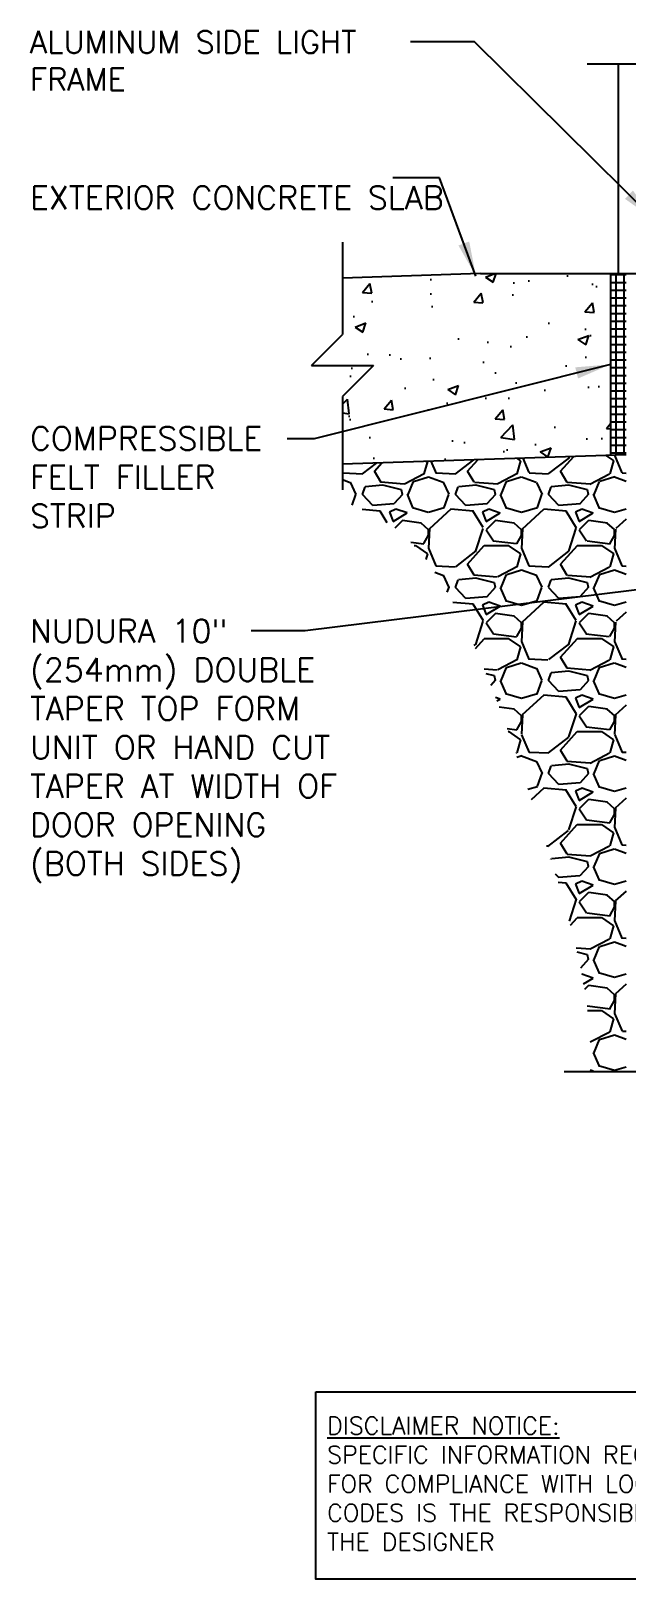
# Model space of a CAD drawing. Header units: inches. Extents: x 173.2 to 225.9, y 94 to 174.2.
# Drawn here: x 173.2 to 192.39, y 94.03 to 143.97 of the extents above; entities that cross this region are included whole.
import ezdxf

# ---------------------------------------------------------------- set-up
doc = ezdxf.new("R2010")
doc.units = ezdxf.units.IN
doc.header["$LTSCALE"] = 0.5
doc.header["$MEASUREMENT"] = 0
for name, color, linetype in [('HATCH', 12, 'Continuous'), ('LINE18', 9, 'Continuous'), ('line25', 2, 'Continuous'), ('LINE50', 5, 'Continuous'), ('LINE9', 9, 'Continuous'), ('TEXT', 4, 'Continuous')]:
    doc.layers.add(name, color=color, linetype=linetype)
doc.styles.add('DIM', font='romans.shx', dxfattribs={"width": 0.7})
doc.styles.add('ROMANS', font='romans.shx', dxfattribs={"height": 0.75})
doc.styles.get("Standard").update_dxf_attribs({"font": 'romans.shx', "height": 0.75})
doc.dimstyles.new('ext_12', dxfattribs={"dimscale": 12, "dimtxt": 0.09375, "dimasz": 0.09375, "dimexe": 0.09375, "dimexo": 0.0625, "dimgap": 0.0625, "dimtad": 1, "dimdec": 1, "dimzin": 2, "dimdsep": 46, "dimlunit": 4, "dimtxsty": 'DIM', "dimcen": 0.09, "dimdle": 0.09375, "dimclrt": 4, "dimadec": 0, "dimazin": 0, "dimtfac": 1, "dimtdec": 1, "dimtmove": 2, "dimatfit": 3, "dimfxl": 1, "dimfrac": 2, "dimtolj": 1, "dimtzin": 0, "dimarcsym": 0})

msp = doc.modelspace()

# ---------------------------------------------------------------- hatches: boundary and pattern name
at = {"layer": 'HATCH'}
h = msp.add_hatch(dxfattribs=at)
h.set_pattern_fill('AR-CONC', color=256, scale=0.5, style=0)
h.set_pattern_definition([(50, (179.5995, 24.9017), (3.5863, -0.31376), [0.375, -4.125]), (355, (179.5995, 24.9017), (-0.69376, 3.76096), [0.3, -3.3]), (100.4514, (179.8984, 24.8755), (2.89255, 3.4472), [0.3187, -3.50571]), (46.184, (179.5995, 25.9017), (5.3362, -0.8276), [0.5625, -6.1875]), (96.6356, (180.044, 25.8327), (4.67331, 4.8706), [0.47805, -5.25856]), (351.184, (179.5995, 25.9017), (4.6733, 4.8706), [0.45, -4.95]), (21, (180.0995, 25.6517), (2.984535, -2.013094), [0.375, -4.125]), (326, (180.0995, 25.6517), (1.21658, 3.62575), [0.3, -3.3]), (71.4514, (180.3483, 25.484), (4.20111, 1.61265), [0.3187, -3.50571]), (37.5, (179.5995, 24.9017), (0.0608, 1.66447), [0, -3.26, 0, -3.35, 0, -3.3125]), (7.5, (179.5995, 24.9017), (1.315348, 1.972059), [0, -1.91, 0, -3.185, 0, -1.2625]), (327.5, (178.4845, 24.9017), (2.669112, -0.112774), [0, -1.25, 0, -3.9, 0, -5.175]), (317.5, (177.9845, 24.9017), (2.91593, 0.500525), [0, -1.625, 0, -2.59, 0, -3.675])])
h.paths.add_polyline_path([(191.8897219, 136.145074), (187.7031476, 136.145074), (183.2449646, 135.9984033), (183.2449646, 135.145074), (182.2449646, 134.145074), (184.2449646, 134.145074), (183.2449646, 133.145074), (183.2449646, 129.9951571), (191.8897219, 130.2795931)])
h = msp.add_hatch(dxfattribs=at)
h.set_pattern_fill('NET', color=256, scale=2, style=0)
h.set_pattern_definition([(0, (70.82741, -21.6407), (0, 0.25), []), (90, (70.82741, -21.6407), (-0.25, 2e-17), [])])
h.paths.add_polyline_path([(192.3897219, 132.8497354), (191.8897219, 132.98371), (191.8897219, 130.2795931), (192.3897219, 130.2960427)])
h.paths.add_polyline_path([(192.3897219, 135.0461748), (191.8897219, 135.1354422), (191.8897219, 132.98371), (192.3897219, 132.8497354)])
h.paths.add_polyline_path([(192.3897219, 136.145074), (191.8897219, 136.145074), (191.8897219, 135.1354422), (192.3897219, 135.0461748)])
h = msp.add_hatch(dxfattribs=at)
h.set_pattern_fill('GRAVEL', color=256, scale=3, style=0)
h.set_pattern_definition([(228.01279, (2.16, 3), (-24, -27), [0.403608, -39.957264]), (184.96974, (1.89, 2.7), (36, 3), [0.692604, -68.567774]), (132.51045, (1.2, 2.64), (30, -33), [0.488364, -48.348098]), (267.27369, (0.03, 1.89), (3, 60), [0.630714, -62.440674]), (292.833654, (0, 1.26), (-15, 36), [0.618465, -61.22812]), (357.27369, (0.24, 0.69), (-60, 3), [0.630714, -62.440674]), (37.69424, (0.87, 0.66), (-39, -30), [0.834087, -82.574546]), (72.25533, (1.53, 1.17), (21, 66), [0.787464, -77.958964]), (121.429566, (1.77, 1.92), (-24, 39), [0.63285, -62.65222]), (175.23636, (1.44, 2.46), (33, -3), [0.722496, -35.402288]), (222.39744, (0.72, 2.52), (-36, -33), [0.934344, -92.500125]), (138.81407, (3, 1.86), (-21, 18), [0.318903, -31.571534]), (171.469234, (2.76, 2.07), (39, -6), [0.60671, -60.064534]), (225, (2.16, 2.16), (-3e-16, -3), [0.424263, -3.818378]), (203.1986, (1.95, 2.52), (15, 6), [0.228474, -22.618845]), (291.8014, (1.74, 2.43), (-3, 9), [0.32311, -15.832385]), (30.96376, (1.86, 2.13), (9, 6), [0.524787, -16.96807]), (161.56505, (2.31, 2.4), (6, -3), [0.379473, -9.10736]), (16.38954, (0, 2.43), (30, 9), [0.5316, -52.628535]), (70.34618, (0.51, 2.58), (-12, -33), [0.445983, -44.152223]), (293.1986, (2.31, 3), (-6, 15), [0.456945, -22.390374]), (343.61046, (2.49, 2.58), (-30, 9), [0.5316, -52.628535]), (339.44395, (0, 0.57), (-15, 6), [0.51264, -25.11937]), (294.77514, (0.48, 0.39), (-15, 33), [0.429534, -42.52393]), (66.8014, (2.34, 0), (6, 15), [0.456945, -22.390374]), (17.354025, (2.52, 0.42), (-39, -12), [0.502893, -49.78627]), (69.44395, (0.87, 0), (-6, -15), [0.25632, -25.37569]), (101.30993, (2.16, 0), (-3, 12), [0.15297, -15.14409]), (165.96376, (2.13, 0.15), (9, -3), [0.618465, -11.750852]), (186.009006, (1.53, 0.3), (30, 3), [0.57315, -56.74177]), (303.69007, (1.86, 1.86), (-3, 6), [0.432666, -10.383988]), (353.157227, (2.1, 1.5), (51, -6), [0.755382, -74.782688]), (60.9454, (2.85, 1.41), (-12, -21), [0.308868, -30.578022]), (90, (3, 1.68), (-3, 3), [0.18, -2.82]), (120.25644, (1.47, 0.39), (12, -21), [0.416772, -41.26056]), (48.01279, (1.26, 0.75), (24, 27), [0.807216, -39.553656]), (0, (1.8, 1.35), (3, 3), [0.78, -2.22]), (325.30485, (2.58, 1.35), (30, -21), [0.474342, -46.959823]), (254.0546, (2.97, 1.08), (-3, -12), [0.436806, -21.403524]), (207.645975, (2.85, 0.66), (-57, -30), [0.711195, -70.408423]), (175.42608, (2.22, 0.33), (-39, 3), [0.752397, -74.48722])])
edge = h.paths.add_edge_path()
edge.add_spline(control_points=[(183.2449646, 128.8022523), (183.7862528, 128.5768884), (185.4531736, 127.8828702), (187.6954862, 124.2172573), (189.5839348, 118.3172856), (191.3359886, 113.2561254), (191.2318953, 110.3999391)], knot_values=[0, 0, 0, 0, 1.7337546567, 5.3391744609, 12.1489977893, 20.7559629577, 20.7559629577, 20.7559629577, 20.7559629577], degree=3, periodic=0)
edge.add_line((191.2318953, 110.3999391), (192.3906476, 110.3999391))
edge.add_line((192.3906476, 110.3999391), (192.3906476, 122.020074))
edge.add_line((192.3906476, 122.020074), (192.3906476, 126.645074))
edge.add_line((192.3906476, 126.645074), (192.3906476, 130.2960427))
edge.add_line((192.3906476, 130.2960427), (189.8906476, 130.2137947))
edge.add_line((189.8906476, 130.2137947), (183.2449646, 129.9951571))
edge.add_line((183.2449646, 129.9951571), (183.2449646, 128.8022523))

# ---------------------------------------------------------------- linework, layer by layer
at = {"layer": 'LINE18'}
msp.add_lwpolyline([(190.3906476, 110.399977), (198.9984697, 110.3999391), (199.9984697, 109.3999391), (199.9984697, 111.3999391), (200.9984697, 110.3999391), (209.1406476, 110.399977)], dxfattribs=at)
at = {"layer": 'line25'}
msp.add_line((191.8897219, 136.145074), (191.8897219, 130.2795931), dxfattribs=at)
at = {"layer": 'LINE50'}
for p, q in [((187.7031476, 136.145074), (183.2449646, 135.9984033)), ((187.7031476, 136.145074), (207.6406476, 136.145074)), ((192.3906476, 130.2960427), (183.2449646, 129.9951571))]:
    msp.add_line(p, q, dxfattribs=at)
at = {"layer": 'LINE9'}
for p, q in [((191.1406476, 142.9120341), (199.1234697, 142.9120341)), ((192.1406476, 142.9120341), (192.1406476, 136.145074)), ((183.2449646, 137.1536361), (183.2449646, 134.1785383)), ((182.2449646, 133.1785383), (183.2449646, 134.1785383)), ((182.2449646, 133.1785383), (184.2449646, 133.1785383)), ((184.2449646, 133.1785383), (183.2449646, 132.1785383)), ((183.2449646, 132.1785383), (183.2449646, 129.1626629))]:
    msp.add_line(p, q, dxfattribs=at)
at = {"layer": 'TEXT'}
msp.add_lwpolyline([(182.3853092, 100.070282), (195.368815, 100.070282), (195.368815, 94.0322398), (182.3853092, 94.0322398)], close=True, dxfattribs=at)

# ---------------------------------------------------------------- texts
at = {"layer": 'TEXT', "attachment_point": 4}
for s, insert, char_height, width in [('ALUMINUM SIDE LIGHT FRAME', (173.1734732, 143.0085149), 0.72, 11.864783328), ('{\\LDISCLAIMER NOTICE:}\\PSPECIFIC INFORMATION REQUIRED FOR COMPLIANCE WITH LOCAL CODES IS THE RESPONSIBILITY OF THE DESIGNER', (182.7522566, 97.1041926), 0.5625, 14.00235015)]:
    msp.add_mtext(s, dxfattribs=dict(at, insert=insert, char_height=char_height, width=width))
at = {"layer": 'TEXT', "char_height": 0.75, "attachment_point": 4, "style": 'ROMANS'}
for s, insert, width in [('EXTERIOR CONCRETE SLAB', (173.1734732, 138.5920812), 13.366575701), ('COMPRESSIBLE FELT FILLER STRIP', (173.1734732, 129.5759329), 9.769706097), ('NUDURA 10" (254mm) DOUBLE TAPER TOP FORM UNIT OR HAND CUT TAPER AT WIDTH OF DOOR OPENING (BOTH SIDES)', (173.1734732, 120.7367845), 11.944665999)]:
    msp.add_mtext(s, dxfattribs=dict(at, insert=insert, width=width))

# ---------------------------------------------------------------- leaders
at = {"layer": 'TEXT'}
for points in [[(193.2839485, 137.895074), (187.5031948, 143.6176584), (185.4461453, 143.6176584)], [(187.5517821, 136.0585214), (186.376008, 139.2310593), (184.870381, 139.2310593)], [(191.8897219, 133.2123335), (182.3329638, 130.8164688), (181.4619905, 130.8164688)], [(193.8570574, 126.0750804), (182.0499088, 124.6151151), (180.3079622, 124.6151151)]]:
    msp.add_leader(points, dimstyle='ext_12', override={"dimgap": 0.0625, "dimtad": 0}, dxfattribs=at)

doc.saveas('drawing.dxf')
